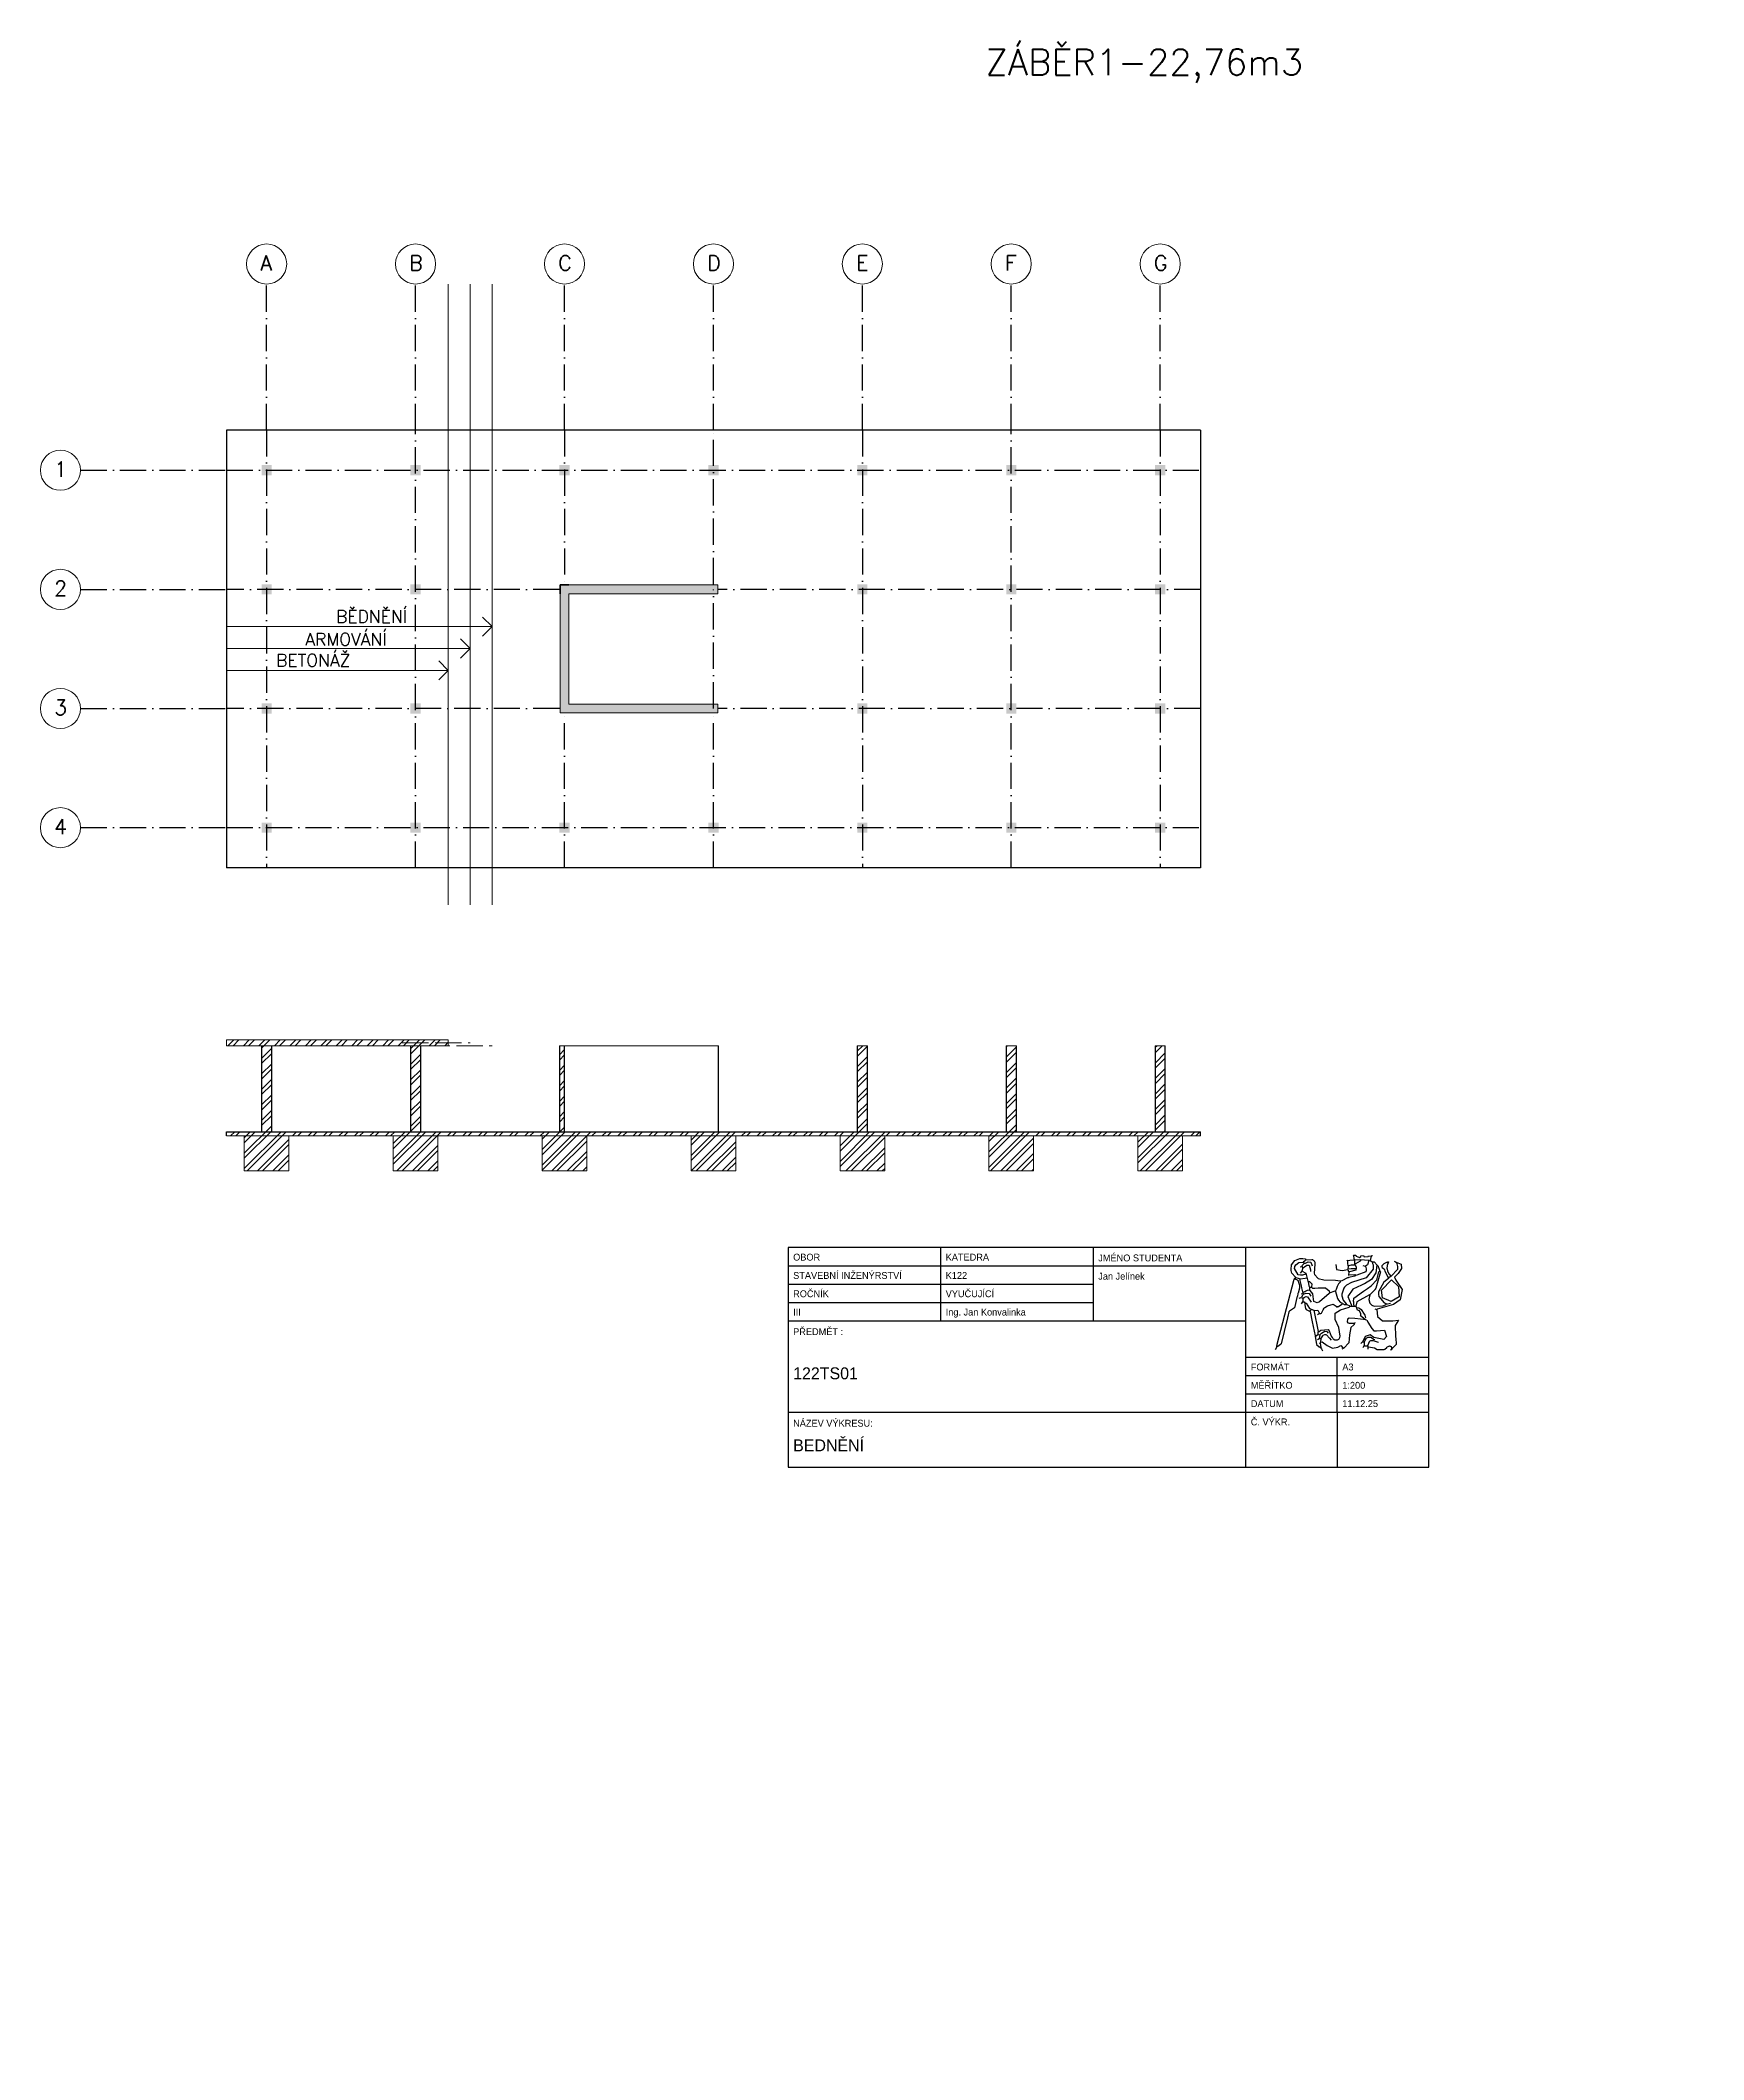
# Model space of a CAD drawing. Header units: millimetres. Extents: x -3518363 to 3223740, y -1530229 to 774657.
# Drawn here: x 2191895 to 2248853, y 51540 to 120683 of the extents above; entities that cross this region are included whole.
import ezdxf

# ---------------------------------------------------------------- set-up
doc = ezdxf.new("R2010")
doc.units = ezdxf.units.MM
doc.header["$LTSCALE"] = 15
doc.header["$MEASUREMENT"] = 0
doc.linetypes.add('ACAD_ISO02W100', pattern=[15, 12, -3])
doc.linetypes.add('ACAD_ISO10W100', pattern=[18, 12, -3, 0, -3])
for name, color, linetype, lineweight in [('ARMOVANÍ', 22, 'ACAD_ISO02W100', 15), ('bedneni-stena', 7, 'CONTINUOUS', 18), ('BEDNĚNÍ', 150, 'ACAD_ISO02W100', 15), ('Okna a dveře', 2, 'CONTINUOUS', 30), ('osy prův', 30, 'ACAD_ISO10W100', 15), ('texty', 255, 'CONTINUOUS', 15), ('ŘEZ', 11, 'ACAD_ISO10W100', 15), ('šrafy', 32, 'CONTINUOUS', 15)]:
    doc.layers.add(name, color=color, linetype=linetype, lineweight=lineweight)
for name, color, linetype in [('HRANICE ZEMINY', 200, 'CONTINUOUS'), ('objekt 1', 40, 'CONTINUOUS'), ('RAMECEK', 7, 'CONTINUOUS')]:
    doc.layers.add(name, color=color, linetype=linetype)
doc.styles.add('ROMAN', font='roman')
doc.styles.add('romans', font='romans.shx')
pattern_1 = [(45, (0, -28390), (-265.16504, 265.16504), []), (45, (176.78, -28390), (-265.16504, 265.16504), [])]

msp = doc.modelspace()

# ---------------------------------------------------------------- hatches: boundary and pattern name
at = {"layer": 'HRANICE ZEMINY', "linetype": 'ACAD_ISO02W100', "lineweight": -3, "extrusion": (1.93959e-16, -3.39308e-16, -1)}
h = msp.add_hatch(color=256, dxfattribs=at)
h.dxf.hatch_style = 1
h.paths.add_polyline_path([(-2199468.376, 105790), (-2199468.376, 106140), (-2199818.376, 106140), (-2199818.376, 105790)])
h.paths.add_polyline_path([(-2204568.376, 105790), (-2204568.376, 106140), (-2204918.376, 106140), (-2204918.376, 105790)])
h.paths.add_polyline_path([(-2209668.376, 105790), (-2209668.376, 106140), (-2210018.376, 106140), (-2210018.376, 105790)])
h.paths.add_polyline_path([(-2214768.376, 105790), (-2214768.376, 106140), (-2215118.376, 106140), (-2215118.376, 105790)])
h.paths.add_polyline_path([(-2219868.376, 105790), (-2219868.376, 106140), (-2220218.376, 106140), (-2220218.376, 105790)])
h.paths.add_polyline_path([(-2224968.376, 105790), (-2224968.376, 106140), (-2225318.376, 106140), (-2225318.376, 105790)])
h.paths.add_polyline_path([(-2230068.376, 105790), (-2230068.376, 106140), (-2230418.376, 106140), (-2230418.376, 105790)])
at = {"layer": 'HRANICE ZEMINY', "linetype": 'ByBlock', "lineweight": -3, "extrusion": (1.93959e-16, -3.39308e-16, -1)}
h = msp.add_hatch(color=256, dxfattribs=at)
h.dxf.hatch_style = 1
h.paths.add_polyline_path([(-2199468.376, 97630), (-2199468.376, 97980), (-2199818.376, 97980), (-2199818.376, 97630)])
h.paths.add_polyline_path([(-2204568.376, 97630), (-2204568.376, 97980), (-2204918.376, 97980), (-2204918.376, 97630)])
h.paths.add_polyline_path([(-2204568.376, 101710), (-2204568.376, 102060), (-2204918.376, 102060), (-2204918.376, 101710)])
h.paths.add_polyline_path([(-2199468.376, 101710), (-2199468.376, 102060), (-2199818.376, 102060), (-2199818.376, 101710)])
h.paths.add_polyline_path([(-2219868.376, 97630), (-2219868.376, 97980), (-2220218.376, 97980), (-2220218.376, 97630)])
h.paths.add_polyline_path([(-2230068.376, 97630), (-2230068.376, 97980), (-2230418.376, 97980), (-2230418.376, 97630)])
h.paths.add_polyline_path([(-2224968.376, 97630), (-2224968.376, 97980), (-2225318.376, 97980), (-2225318.376, 97630)])
h.paths.add_polyline_path([(-2230068.376, 101710), (-2230068.376, 102060), (-2230418.376, 102060), (-2230418.376, 101710)])
h.paths.add_polyline_path([(-2224968.376, 101710), (-2224968.376, 102060), (-2225318.376, 102060), (-2225318.376, 101710)])
h.paths.add_polyline_path([(-2219868.376, 101710), (-2219868.376, 102060), (-2220218.376, 102060), (-2220218.376, 101710)])
at = {"layer": 'HRANICE ZEMINY', "linetype": 'ByBlock', "lineweight": 20, "ltscale": 5}
h = msp.add_hatch(color=256, dxfattribs=at)
h.dxf.hatch_style = 1
h.paths.add_polyline_path([(2209993.376, 101735), (2215093.376, 101735), (2215093.376, 101885), (2215093.376, 102035), (2209693.376, 102035), (2209693.376, 101735), (2209693.376, 97655), (2215093.376, 97655), (2215093.376, 97955), (2214943.376, 97955), (2209993.376, 97955)])
h.paths.add_polyline_path([(2272475, 101735), (2277575, 101735), (2277575, 101885), (2277575, 102035), (2272175, 102035), (2272175, 101735), (2272175, 99560), (2272475, 99560)])
h.paths.add_polyline_path([(2272475, 99560), (2272175, 99560), (2272175, 98810), (2272475, 98810)])
h.paths.add_polyline_path([(2272475, 98810), (2272175, 98810), (2272175, 98060), (2272475, 98060)])
h.paths.add_polyline_path([(2277425, 97955), (2272475, 97955), (2272475, 98060), (2272175, 98060), (2272175, 97655), (2277575, 97655), (2277575, 97955)])
h.paths.add_polyline_path([(2344375, 97955), (2344225, 97955), (2339275, 97955), (2339275, 101735), (2344375, 101735), (2344375, 101885), (2344375, 102035), (2338975, 102035), (2338975, 101735), (2338975, 97655), (2344375, 97655)])
h.paths.add_polyline_path([(2209993.376, -5625), (2214943.376, -5625), (2214943.376, -5475), (2209843.376, -5475), (2209843.376, -9555), (2214943.376, -9555), (2214943.376, -9405), (2209993.376, -9405)])
h.paths.add_polyline_path([(2209843.376, -5475), (2209693.376, -5475), (2209693.376, -5625), (2209693.376, -9555), (2209843.376, -9555)])
h.paths.add_polyline_path([(2215093.376, -5325), (2209843.376, -5325), (2209843.376, -5475), (2214943.376, -5475), (2215093.376, -5475)])
h.paths.add_polyline_path([(2209843.376, -5325), (2209693.376, -5325), (2209693.376, -5475), (2209843.376, -5475)])
h.paths.add_polyline_path([(2215093.376, -5475), (2214943.376, -5475), (2214943.376, -5625), (2215093.376, -5625)])
h.paths.add_polyline_path([(2215093.376, -9555), (2209843.376, -9555), (2209843.376, -9705), (2215093.376, -9705)])
h.paths.add_polyline_path([(2215093.376, -9405), (2214943.376, -9405), (2214943.376, -9555), (2215093.376, -9555)])
h.paths.add_polyline_path([(2209843.376, -9555), (2209693.376, -9555), (2209693.376, -9705), (2209843.376, -9705)])
at = {"layer": 'HRANICE ZEMINY', "linetype": 'ACAD_ISO02W100', "lineweight": -3, "extrusion": (1.93959e-16, -3.39308e-16, -1)}
h = msp.add_hatch(color=256, dxfattribs=at)
h.dxf.hatch_style = 1
h.paths.add_polyline_path([(-2199468.376, 93550), (-2199468.376, 93900), (-2199818.376, 93900), (-2199818.376, 93550)])
h.paths.add_polyline_path([(-2204568.376, 93550), (-2204568.376, 93900), (-2204918.376, 93900), (-2204918.376, 93550)])
h.paths.add_polyline_path([(-2209668.376, 93550), (-2209668.376, 93900), (-2210018.376, 93900), (-2210018.376, 93550)])
h.paths.add_polyline_path([(-2214768.376, 93550), (-2214768.376, 93900), (-2215118.376, 93900), (-2215118.376, 93550)])
h.paths.add_polyline_path([(-2219868.376, 93550), (-2219868.376, 93900), (-2220218.376, 93900), (-2220218.376, 93550)])
h.paths.add_polyline_path([(-2224968.376, 93550), (-2224968.376, 93900), (-2225318.376, 93900), (-2225318.376, 93550)])
h.paths.add_polyline_path([(-2230068.376, 93550), (-2230068.376, 93900), (-2230418.376, 93900), (-2230418.376, 93550)])
at = {"layer": 'šrafy', "linetype": 'ByBlock', "lineweight": 20, "ltscale": 5}
h = msp.add_hatch(dxfattribs=at)
h.set_pattern_fill('ANSI32', color=256, scale=1000)
h.set_pattern_definition(pattern_1)
h.paths.add_polyline_path([(2200408.376, 83170), (2198878.376, 83170), (2198878.376, 81970), (2200408.376, 81970)])
h.paths.add_polyline_path([(2205508.376, 83170), (2203978.376, 83170), (2203978.376, 81970), (2205508.376, 81970)])
h.paths.add_polyline_path([(2231618.376, 83310), (2198268.376, 83310), (2198268.376, 83170), (2231618.376, 83170)])
h.paths.add_polyline_path([(2204918.376, 86260), (2204568.376, 86260), (2204568.376, 83310), (2204918.376, 83310)])
h.paths.add_polyline_path([(2199818.376, 86260), (2199468.376, 86260), (2199468.376, 83310), (2199818.376, 83310)])
h.paths.add_polyline_path([(2210608.376, 83170), (2209078.376, 83170), (2209078.376, 81970), (2210608.376, 81970)])
h.paths.add_polyline_path([(2209848.376, 86260), (2209668.376, 86260), (2209668.376, 83310), (2209848.376, 83310)])
h.paths.add_polyline_path([(2215708.376, 83170), (2214178.376, 83170), (2214178.376, 81970), (2215708.376, 81970)])
h.paths.add_polyline_path([(2220808.376, 83170), (2219278.376, 83170), (2219278.376, 81970), (2220808.376, 81970)])
h.paths.add_polyline_path([(2220218.376, 86260), (2219868.376, 86260), (2219868.376, 83310), (2220218.376, 83310)])
h.paths.add_polyline_path([(2225908.376, 83170), (2224378.376, 83170), (2224378.376, 81970), (2225908.376, 81970)])
h.paths.add_polyline_path([(2225318.376, 86260), (2224968.376, 86260), (2224968.376, 83310), (2225318.376, 83310)])
h.paths.add_polyline_path([(2231008.376, 83170), (2229478.376, 83170), (2229478.376, 81970), (2231008.376, 81970)])
h.paths.add_polyline_path([(2205863.376, 86460), (2198268.376, 86460), (2198268.376, 86260), (2205863.376, 86260)])
h = msp.add_hatch(dxfattribs=at)
h.set_pattern_fill('ANSI32', color=256, scale=1000)
h.set_pattern_definition(pattern_1)
h.paths.add_polyline_path([(2292900, 86260), (2292550, 86260), (2292550, 83310), (2292900, 83310)])
h.paths.add_polyline_path([(2230418.376, 86260), (2230068.376, 86260), (2230068.376, 83310), (2230418.376, 83310)])
h.paths.add_polyline_path([(2359700, 86260), (2359350, 86260), (2359350, 83310), (2359700, 83310)])
h.paths.add_polyline_path([(2327550, 86460), (2327550, 86260), (2328750, 86260), (2329100, 86260), (2360900, 86260), (2360900, 86460)])
h.paths.add_polyline_path([(2277600, 86460), (2277600, 86260), (2281405, 86260), (2281405, 86460)])

# ---------------------------------------------------------------- linework, layer by layer
at = {"layer": 'ARMOVANÍ', "linetype": 'ACAD_ISO02W100', "lineweight": 20, "ltscale": 5}
msp.add_line((2204290, 86360), (2206613.376, 86360), dxfattribs=at)
at = {"layer": 'bedneni-stena', "linetype": 'ByBlock', "lineweight": 20, "ltscale": 5}
for p, q in [((2209693.376, 101885), (2209693.376, 102035)), ((2209693.376, 102035), (2215093.376, 102035)), ((2209693.376, 97655), (2209693.376, 101885)), ((2215093.376, 101735), (2209993.376, 101735)), ((2209993.376, 101735), (2209993.376, 97955)), ((2215093.376, 102035), (2215093.376, 101885)), ((2215093.376, 101885), (2215093.376, 101735)), ((2215093.376, 97655), (2209693.376, 97655)), ((2209993.376, 97955), (2214943.376, 97955)), ((2214943.376, 97955), (2215093.376, 97955)), ((2215093.376, 97955), (2215093.376, 97655))]:
    msp.add_line(p, q, dxfattribs=at)
at = {"layer": 'bedneni-stena', "lineweight": 35}
for p, q in [((2209693.376, 102035), (2209693.376, 101735)), ((2209993.376, 102035), (2209693.376, 102035))]:
    msp.add_line(p, q, dxfattribs=at)
at = {"layer": 'BEDNĚNÍ', "linetype": 'ACAD_ISO02W100', "lineweight": 20, "ltscale": 5}
msp.add_line((2198268.376, 86260), (2207363.376, 86260), dxfattribs=at)
at = {"layer": 'objekt 1', "lineweight": -3, "extrusion": (1.93959e-16, -3.39308e-16, -1)}
for p, q in [((2231618.376, 107340), (2198268.376, 107340)), ((2198268.376, 107340), (2198268.376, 92350)), ((2231618.376, 107340), (2231618.376, 92350)), ((2231618.376, 92350), (2198268.376, 92350))]:
    msp.add_line(p, q, dxfattribs=at)
at = {"layer": 'Okna a dveře', "linetype": 'ByBlock', "lineweight": 20, "ltscale": 5}
for p, q in [((2205863.376, 112340), (2205863.376, 91080)), ((2206613.376, 112340), (2206613.376, 91080)), ((2207363.376, 91080), (2207363.376, 112340))]:
    msp.add_line(p, q, dxfattribs=at)
at = {"layer": 'osy prův', "linetype": 'ACAD_ISO10W100', "lineweight": -3, "ltscale": 5}
for p, q in [((2199643.376, 107340), (2199643.376, 112340)), ((2204743.376, 107340), (2204743.376, 112340)), ((2209843.376, 107340), (2209843.376, 112340)), ((2214943.376, 107340), (2214943.376, 112340)), ((2220043.376, 107340), (2220043.376, 112340)), ((2225143.376, 107340), (2225143.376, 112340)), ((2230243.376, 107340), (2230243.376, 112340)), ((2193268.376, 105965), (2198268.376, 105965)), ((2193268.376, 101885), (2198268.376, 101885)), ((2193268.376, 97805), (2198268.376, 97805)), ((2193268.376, 93725), (2198268.376, 93725))]:
    msp.add_line(p, q, dxfattribs=at)
at = {"layer": 'osy prův', "linetype": 'ACAD_ISO10W100', "lineweight": -3, "ltscale": 5, "extrusion": (1.93959e-16, -3.39308e-16, -1)}
for p, q in [((2199643.376, 107340), (2199643.376, 92350)), ((2204743.376, 92350), (2204743.376, 107340)), ((2209843.376, 107340), (2209843.376, 102060)), ((2214943.376, 102060), (2214943.376, 107340)), ((2220043.376, 107340), (2220043.376, 92350)), ((2225143.376, 92350), (2225143.376, 107340)), ((2230243.376, 107340), (2230243.376, 92350)), ((2198268.376, 105965), (2231618.376, 105965)), ((2209668.376, 101885), (2198268.376, 101885)), ((2214943.376, 97810), (2214943.376, 101880)), ((2214943.376, 97810), (2214943.376, 101880)), ((2231618.376, 101885), (2215118.376, 101885)), ((2209668.376, 97805), (2198268.376, 97805)), ((2209843.376, 92350), (2209843.376, 97630)), ((2214943.376, 92350), (2214943.376, 97630)), ((2231618.376, 97805), (2215118.376, 97805)), ((2198268.376, 93725), (2231618.376, 93725))]:
    msp.add_line(p, q, dxfattribs=at)
at = {"layer": 'RAMECEK', "color": 0, "linetype": 'Continuous'}
for p, q in [((2222723.777, 79350), (2222723.777, 76842.63)), ((2227947.651, 79323.518), (2227947.651, 76816.148)), ((2233171.429, 71827.792), (2233171.429, 79350)), ((2236902.283, 78916.975), (2236902.283, 78777.458)), ((2217500, 78723.182), (2233171.429, 78723.182)), ((2235036.281, 78682.313), (2235080.72, 78694.995)), ((2236680.141, 78707.691), (2236673.793, 78606.22)), ((2237181.545, 78726.714), (2237257.711, 78707.691)), ((2217500, 78096.363), (2227947.651, 78096.363)), ((2217500, 77469.545), (2227947.651, 77469.545)), ((2235004.554, 77616.853), (2235074.372, 77642.217)), ((2235068.023, 77762.726), (2235118.795, 77775.408)), ((2235366.323, 77991.034), (2235417.103, 77991.034)), ((2236045.451, 77800.773), (2236235.851, 77870.524)), ((2217500, 76842.63), (2233171.429, 76842.63)), ((2235410.754, 77210.952), (2235372.671, 77172.905)), ((2236921.321, 76773.36), (2236895.935, 76760.663)), ((2237587.752, 77249.013), (2237657.563, 77229.975)), ((2237175.197, 76120.113), (2237111.735, 76056.687)), ((2233171.429, 75588.896), (2239440, 75588.896)), ((2235715.41, 76056.687), (2235702.713, 76050.346)), ((2236305.714, 73708.247), (2236305.714, 75588.896)), ((2233171.429, 74961.981), (2239440, 74961.981)), ((2233171.429, 74335.162), (2239440, 74335.162)), ((2217500, 73708.247), (2233171.429, 73708.247)), ((2233171.429, 73708.247), (2239440, 73708.247)), ((2236305.714, 73708.247), (2236305.714, 71827.792))]:
    msp.add_line(p, q, dxfattribs=at)
msp.add_lwpolyline([(2239440, 79350), (2217500, 79350), (2217500, 71827.792), (2239440, 71827.792)], close=True, dxfattribs=at)
for points in [[(2234890.306, 78320.813), (2234871.268, 78333.495), (2234750.678, 78473.028), (2234731.64, 78555.477), (2234725.292, 78593.538), (2234744.33, 78752.079), (2234857.777, 78900.328), (2235023.592, 78967.719), (2235029.94, 78974.06), (2235125.144, 78974.06), (2235207.658, 78955.037), (2235233.044, 78929.657), (2235213.999, 78897.952), (2235144.182, 78847.21), (2235156.878, 78834.528), (2235163.219, 78821.846), (2235163.219, 78809.163), (2235169.568, 78802.822), (2235213.999, 78809.163), (2235315.551, 78853.551), (2235398.058, 78840.869), (2235448.837, 78720.373)], [(2235233.044, 78434.981), (2235118.795, 78396.921), (2235048.978, 78396.921), (2234972.82, 78415.958), (2234845.882, 78631.585), (2234852.23, 78682.313), (2234858.578, 78701.35), (2234890.306, 78758.435), (2234985.516, 78834.528), (2235137.833, 78847.21)], [(2235239.385, 78923.316), (2235436.148, 78942.355), (2235455.185, 78936.014), (2235493.261, 78904.293), (2235512.306, 78891.611), (2235537.692, 78840.869), (2235537.692, 78777.458), (2235518.647, 78466.687), (2235524.996, 78422.299), (2235652.735, 78285.945), (2235842.348, 78244.72), (2236242.2, 78232.038), (2236400.879, 78213.001), (2236400.879, 78162.273), (2236350.1, 78105.188), (2236299.328, 78010.057), (2236267.593, 77908.586), (2236254.889, 77883.222), (2236242.2, 77870.524), (2236248.548, 77845.16), (2236312.017, 77597.83), (2236343.752, 77540.745), (2236407.22, 77477.32), (2236451.651, 77451.956), (2236477.038, 77420.251), (2236464.341, 77394.871), (2236343.752, 77318.765), (2236312.017, 77318.765), (2236299.328, 77312.424), (2236292.979, 77306.083), (2236280.282, 77280.718)], [(2237390.997, 78897.952), (2237346.566, 78752.079), (2237270.4, 78707.691), (2237295.786, 78612.562), (2237295.786, 78568.159), (2237283.097, 78517.415), (2236972.093, 78403.262), (2236927.669, 78390.58), (2236908.631, 78371.557), (2236895.935, 78365.216), (2236705.528, 78327.154), (2236692.831, 78320.813), (2236686.482, 78314.472), (2236661.097, 78314.472), (2236458, 78213.001), (2236413.569, 78200.319)], [(2237505.238, 78853.551), (2237511.587, 78802.822), (2237530.625, 78752.079), (2237536.973, 78606.22), (2237302.135, 78314.472), (2236794.383, 78149.591), (2236623.021, 78054.459), (2236559.545, 77991.034), (2236527.817, 77952.987), (2236464.341, 77756.371), (2236458, 77750.03), (2236458, 77692.946), (2236508.772, 77540.745), (2236616.673, 77420.251), (2236616.673, 77407.553), (2236756.307, 77337.788), (2236781.693, 77337.788), (2236794.383, 77344.129), (2236889.586, 77344.129), (2236921.321, 77344.129), (2236940.359, 77337.788), (2236965.752, 77287.06), (2236978.449, 77229.975), (2237041.91, 77191.928), (2237079.993, 77147.526), (2237099.038, 77084.115), (2237099.038, 77033.373), (2237092.697, 77027.032), (2237213.287, 76931.9), (2237302.135, 76868.476), (2236908.631, 76912.877), (2236718.217, 76925.559), (2236661.097, 76893.854), (2236642.059, 76805.065), (2236673.793, 76773.36), (2236711.876, 76754.322), (2236889.586, 76754.322), (2236883.245, 76716.275), (2236876.897, 76703.578), (2236768.996, 76608.462), (2236724.565, 76361.118), (2236702.357, 76082.853), (2236527.817, 75904.488), (2236458, 75866.426)], [(2236629.369, 78910.634), (2236648.407, 78897.952), (2236654.755, 78885.27), (2236654.755, 78815.505), (2236673.793, 78720.373), (2236794.383, 78758.435), (2236889.586, 78752.079), (2236895.935, 78752.079), (2236908.631, 78758.435)], [(2236648.407, 78897.952), (2236737.269, 78910.634), (2236883.245, 78923.316)], [(2237105.387, 78923.316), (2237099.038, 78891.611), (2237092.697, 78878.929), (2236927.669, 78783.799), (2236914.972, 78758.435), (2236959.404, 78675.972), (2236959.404, 78650.608), (2236946.707, 78568.159), (2236730.914, 78517.415), (2236699.179, 78523.771), (2236686.482, 78384.239)], [(2236851.503, 79081.873), (2236857.859, 79069.191), (2236876.897, 78955.037), (2236883.245, 78948.696), (2236883.245, 78923.316), (2237092.697, 78936.014), (2237384.649, 78910.634), (2237416.383, 78904.293)], [(2236857.859, 79081.873), (2236876.897, 79088.215), (2236940.359, 79088.215), (2236959.404, 79050.168), (2237073.645, 79005.765), (2237111.735, 79043.812), (2237118.083, 79062.85), (2237206.931, 79075.532), (2237232.325, 79031.13), (2237365.611, 79043.812), (2237378.3, 79062.85), (2237473.504, 79056.509), (2237429.073, 78904.293), (2237460.814, 78891.611), (2237505.238, 78859.892), (2237568.708, 78853.551), (2237670.259, 78739.397), (2237682.949, 78733.055), (2237695.653, 78733.055), (2237752.766, 78568.159), (2237759.114, 78536.454), (2237790.849, 78517.415), (2237632.176, 77959.328), (2237600.442, 77921.268), (2237594.101, 77908.586), (2237594.101, 77902.245), (2237422.724, 77724.666), (2237390.997, 77572.45), (2237422.724, 77439.274), (2237486.201, 77375.848), (2237575.063, 77337.788), (2237867.015, 77350.47), (2237962.218, 77382.189), (2237974.915, 77394.871), (2237981.256, 77413.91), (2238133.587, 77439.274)], [(2237479.852, 79062.85), (2237498.89, 79075.532), (2237511.587, 79075.532)], [(2238323.994, 78847.21), (2238495.356, 78777.458), (2238508.053, 78631.585), (2238393.804, 78454.004), (2238266.867, 78333.495), (2238311.305, 78225.683), (2238531.858, 77913.352), (2238457.281, 77553.427), (2238228.791, 77401.212), (2237670.259, 77236.331), (2237657.563, 77223.634), (2237689.297, 76982.644), (2237854.318, 76836.771), (2238209.746, 76836.771), (2238400.153, 76862.135), (2238292.253, 76678.214), (2238298.608, 76316.715), (2238304.956, 76278.669), (2238311.305, 76259.645), (2238323.994, 76024.982), (2238178.019, 75879.108), (2238152.625, 75841.062), (2238120.891, 75834.721)], [(2238254.177, 78885.27), (2238304.956, 78859.892), (2238330.343, 78834.528), (2238374.767, 78701.35), (2238374.767, 78599.879), (2238152.625, 78365.216), (2238076.467, 78314.472), (2238063.77, 78301.79), (2238057.422, 78282.767), (2237905.09, 78162.273), (2237721.039, 77826.137), (2237721.039, 77737.348), (2237733.728, 77667.581), (2237917.787, 77458.297), (2237981.256, 77426.592)], [(2238063.77, 78314.472), (2238012.99, 78384.239), (2237943.18, 78542.795), (2237936.832, 78587.197), (2237917.787, 78606.22), (2237854.318, 78637.926), (2237841.629, 78694.995), (2237847.977, 78726.714), (2237917.787, 78796.481), (2238006.642, 78847.21), (2238032.028, 78847.21), (2238038.376, 78853.551), (2238057.422, 78853.551), (2238019.339, 78726.714), (2238006.642, 78625.244), (2238012.99, 78618.903), (2238025.687, 78536.454), (2238089.156, 78434.981), (2238146.277, 78371.557)], [(2234826.844, 78301.79), (2234826.844, 78289.108), (2234960.123, 78225.683), (2235010.895, 78054.459), (2235010.895, 77952.987), (2234966.471, 77781.749), (2234960.123, 77769.067), (2234953.782, 77762.726), (2234947.434, 77699.287), (2234941.078, 77686.605), (2234934.737, 77680.263), (2234845.882, 77280.718), (2234668.164, 77172.905), (2234655.468, 77160.223), (2234649.126, 77147.526), (2234617.392, 76988.985), (2234611.044, 76976.303), (2234604.703, 76969.962), (2234598.354, 76912.877), (2234592.006, 76900.195), (2234585.657, 76893.854), (2234382.554, 76050.346), (2234376.205, 76037.664), (2234363.516, 76024.982), (2234268.312, 75961.558), (2234236.578, 75942.534), (2234185.798, 75847.403)], [(2234242.926, 75955.216), (2234249.267, 76044.005), (2234826.844, 78263.744), (2234839.533, 78270.085)], [(2234852.23, 78270.085), (2234890.306, 78320.813), (2234998.206, 78289.108), (2235023.592, 78270.085), (2235023.592, 78263.744), (2235029.94, 78219.342), (2235068.023, 78041.762), (2235080.72, 77965.669), (2235144.182, 77743.689), (2235125.144, 77711.984), (2235099.758, 77692.946), (2235080.72, 77642.217), (2235131.492, 77610.512), (2235125.144, 77483.662), (2235175.916, 77483.662), (2235201.31, 77458.297), (2235201.31, 77382.189), (2235220.347, 77255.354), (2235245.734, 77229.975), (2235334.596, 77179.246), (2235347.285, 77179.246), (2235359.982, 77172.905), (2235379.02, 77153.867), (2235448.837, 76798.724), (2235550.389, 76323.056), (2235588.472, 76329.397), (2235651.934, 76380.141), (2235658.282, 76462.589), (2235683.675, 76468.93), (2235740.796, 76519.658), (2235994.672, 76538.697), (2236026.407, 76500.635), (2236102.572, 76310.374), (2236127.951, 76272.328), (2236153.345, 76240.607), (2236166.041, 76221.584), (2236223.162, 76189.879), (2236261.245, 76189.879), (2236318.365, 76189.879), (2236356.448, 76208.902), (2236369.137, 76221.584), (2236394.531, 76272.328), (2236400.879, 76316.715), (2236363.591, 76608.462), (2236235.851, 76881.158), (2236235.851, 77103.138), (2236413.569, 77210.952), (2236718.217, 77306.083), (2236730.914, 77312.424), (2236749.959, 77337.788)], [(2235169.568, 78796.481), (2235093.409, 78720.373), (2235118.795, 78663.29), (2235131.492, 78650.608), (2235093.409, 78536.454), (2235036.281, 78466.687)], [(2235036.281, 78276.426), (2235207.658, 78295.449), (2235258.43, 78314.472)], [(2235099.758, 78536.454), (2235226.696, 78466.687), (2235302.861, 78200.319), (2235315.551, 78187.637), (2235353.634, 78181.296), (2235436.148, 78105.188), (2235423.451, 77991.034), (2235455.185, 77952.987), (2235544.048, 77952.987), (2235651.934, 77972.01), (2235905.817, 77972.01), (2236026.407, 77864.183), (2236039.103, 77819.796), (2236039.103, 77788.09), (2236032.755, 77775.408), (2235696.372, 77490.003), (2235620.199, 77451.956), (2235505.958, 77496.344), (2235493.261, 77578.791), (2235474.223, 77762.726), (2235379.02, 77876.865), (2235359.982, 77889.563)], [(2235131.492, 78650.608), (2235150.53, 78663.29), (2235163.219, 78663.29), (2235182.272, 78688.654), (2235264.771, 78739.397), (2235340.937, 78739.397), (2235391.709, 78587.197), (2235391.709, 78523.771)], [(2235315.551, 78181.296), (2235334.596, 78035.421), (2235359.982, 77991.034), (2235353.634, 77984.692), (2235353.634, 77959.328), (2235359.982, 77902.245)], [(2236254.889, 78764.776), (2236279.488, 78591.162), (2236470.689, 78555.477), (2236667.445, 78599.879), (2236692.831, 78530.112)], [(2237657.563, 78745.738), (2237632.176, 78485.71), (2237475.887, 78255.026), (2237238.673, 78105.188), (2237225.976, 78105.188), (2237187.893, 78086.165), (2237137.121, 78054.459), (2236845.155, 77921.268), (2236664.267, 77672.334), (2236788.034, 77394.871), (2236794.383, 77356.825)], [(2236686.482, 78612.562), (2236781.693, 78625.244), (2236851.503, 78631.585), (2236953.055, 78625.244)], [(2236705.528, 78415.958), (2236908.631, 78428.64), (2236927.669, 78409.617)], [(2236889.586, 77350.47), (2236876.897, 77413.91), (2236870.548, 77490.003), (2236864.207, 77496.344), (2236864.207, 77540.745), (2236870.548, 77566.109), (2236876.897, 77610.512), (2237200.583, 77851.501), (2237346.566, 77940.305), (2237473.504, 78041.762), (2237663.911, 78244.72), (2237733.728, 78511.074), (2237740.077, 78523.771), (2237759.114, 78536.454)], [(2238158.966, 78244.72), (2238400.153, 78010.057), (2238431.895, 77661.24), (2238155.803, 77502.685), (2237860.666, 77629.535), (2237816.242, 77883.222), (2238158.966, 78244.72)], [(2235087.061, 77420.251), (2235125.144, 77483.662)], [(2235125.144, 77807.114), (2235290.157, 77883.222), (2235347.285, 77895.904)], [(2235144.182, 77610.512), (2235188.62, 77648.558), (2235239.385, 77667.581), (2235283.816, 77661.24), (2235410.754, 77477.32)], [(2235150.53, 77750.03), (2235233.044, 77788.09), (2235344.107, 77777.785), (2235398.058, 77686.605)], [(2235207.658, 77445.615), (2235245.734, 77439.274), (2235359.982, 77261.695), (2235499.609, 77198.269), (2235651.934, 76468.93)], [(2237416.383, 77724.666), (2236978.449, 77483.662), (2236940.359, 77344.129)], [(2235512.306, 77191.928), (2235645.585, 77198.269), (2235702.713, 77084.115), (2235632.896, 77046.055)], [(2235702.713, 77084.115), (2235740.796, 77084.115), (2235772.523, 77096.797), (2235829.651, 77210.952), (2235861.385, 77268.036), (2235886.772, 77293.401), (2235975.634, 77350.47), (2236166.041, 77413.91), (2236299.328, 77318.765)], [(2236483.386, 77420.251), (2236515.121, 77420.251), (2236559.545, 77401.212), (2236623.021, 77394.871)], [(2236978.449, 77293.401), (2237041.91, 77280.718), (2237079.993, 77255.354), (2237124.424, 77223.634), (2237232.325, 77065.092), (2237251.363, 77027.032), (2237264.059, 76988.985), (2237276.748, 76938.242)], [(2237308.483, 76862.135), (2237327.521, 76849.453), (2237352.914, 76792.383), (2237486.201, 76570.402), (2237556.011, 76500.635), (2237651.214, 76494.294), (2237924.135, 76519.658), (2237987.604, 76297.692), (2237905.09, 76202.561), (2237562.359, 76272.328), (2237429.073, 76361.118), (2237260.087, 76301.657), (2237181.545, 76132.795), (2237187.893, 76113.772), (2237232.325, 76113.772), (2237225.976, 76005.959), (2237187.893, 75917.17)], [(2235550.389, 76316.715), (2235601.161, 76031.323), (2235683.675, 75948.875), (2235696.372, 75942.534), (2235734.448, 75929.852)], [(2235632.896, 76202.561), (2235683.675, 76234.266)], [(2235651.934, 76367.459), (2235709.061, 76354.761), (2235683.675, 76234.266), (2235740.796, 76227.925), (2235740.796, 76208.902), (2235740.796, 76196.22), (2235721.758, 76082.067), (2235721.758, 76056.687), (2235734.448, 76012.3), (2235740.796, 75917.17), (2235766.182, 75879.108), (2235791.576, 75828.38), (2235797.917, 75809.357)], [(2235709.061, 76354.761), (2235766.182, 76411.846), (2235880.423, 76487.953), (2235950.248, 76475.271), (2235994.672, 76411.846)], [(2235740.796, 76227.925), (2235766.182, 76253.304), (2235810.613, 76329.397), (2235823.31, 76342.079), (2235880.423, 76367.459), (2235912.165, 76367.459), (2235943.9, 76361.118), (2236045.451, 76246.963), (2236102.572, 76177.183)], [(2235740.796, 76107.431), (2235785.227, 76120.113), (2235956.589, 75993.277), (2236138.272, 75898.147), (2236324.714, 75936.193), (2236432.614, 75988.51), (2236502.431, 75917.17), (2236508.772, 75904.488)], [(2237238.673, 76120.113), (2237264.059, 76170.842), (2237308.483, 76240.607), (2237321.172, 76253.304), (2237365.611, 76278.669), (2237390.997, 76278.669), (2237448.118, 76278.669), (2237479.852, 76265.987), (2237543.321, 76215.243), (2237587.752, 76196.22)], [(2237352.914, 75980.581), (2237352.914, 75993.277), (2237422.724, 76151.818), (2237435.421, 76158.16), (2237454.466, 76164.501), (2237530.625, 76164.501), (2237670.259, 76120.113), (2237721.039, 76107.431)], [(2237232.325, 75986.935), (2237352.914, 75980.581), (2237352.914, 75866.426)], [(2237365.611, 75929.852), (2237378.3, 75942.534), (2237581.404, 75917.17), (2237670.259, 75853.744), (2237911.438, 75853.744), (2237936.832, 75866.426), (2238000.301, 75929.852), (2238000.301, 75936.193), (2238095.504, 75980.581), (2238101.853, 75974.24), (2238127.239, 75974.24), (2238152.625, 75961.558), (2238178.019, 75879.108)]]:
    msp.add_lwpolyline(points, dxfattribs=at)
at = {"layer": 'texty', "linetype": 'ByBlock', "lineweight": 20, "ltscale": 5}
for p, q in [((2198268.376, 100610), (2207363.376, 100610)), ((2207363.376, 100610), (2207036.688, 100936.688)), ((2207363.376, 100610), (2207036.688, 100283.312)), ((2198268.376, 99860), (2206613.376, 99860)), ((2206613.376, 99860), (2206286.688, 100186.688)), ((2206613.376, 99860), (2206286.688, 99533.312)), ((2198268.376, 99110), (2205863.376, 99110)), ((2205863.376, 99110), (2205536.688, 99436.688)), ((2205863.376, 99110), (2205536.688, 98783.312))]:
    msp.add_line(p, q, dxfattribs=at)
for centre in [(2199643.376, 113026.696), (2204743.376, 113026.696), (2209843.376, 113026.696), (2214943.376, 113026.696), (2220043.376, 113026.696), (2225143.376, 113026.696), (2230243.376, 113026.696), (2192581.68, 105965), (2192581.68, 101885), (2192581.68, 97805), (2192581.68, 93725)]:
    msp.add_circle(centre, 686.696, dxfattribs=at)
at = {"layer": 'ŘEZ', "linetype": 'ByBlock', "lineweight": 20, "ltscale": 5}
for p, q in [((2198268.376, 86260), (2198268.376, 86460)), ((2198268.376, 86460), (2205863.376, 86460)), ((2205863.376, 86460), (2205863.376, 86260)), ((2199468.376, 86260), (2198268.376, 86260)), ((2199468.376, 86260), (2199818.376, 86260)), ((2205863.376, 86260), (2199818.376, 86260)), ((2204568.376, 86260), (2204918.376, 86260)), ((2209668.376, 86260), (2215118.376, 86260)), ((2219868.376, 86260), (2220218.376, 86260)), ((2224968.376, 86260), (2225318.376, 86260)), ((2230068.376, 86260), (2230418.376, 86260))]:
    msp.add_line(p, q, dxfattribs=at)
at = {"layer": 'ŘEZ', "linetype": 'ByBlock', "lineweight": -2, "ltscale": 5, "extrusion": (1.93959e-16, -3.39308e-16, -1)}
for p, q in [((2199468.376, 86260), (2199468.376, 83310)), ((2199818.376, 83310), (2199818.376, 86260)), ((2204568.376, 86260), (2204568.376, 83310)), ((2204918.376, 83310), (2204918.376, 86260)), ((2209668.376, 86260), (2209668.376, 83310)), ((2209848.376, 83310), (2209848.376, 86260)), ((2215118.376, 83310), (2215118.376, 86260)), ((2219868.376, 86260), (2219868.376, 83310)), ((2220218.376, 83310), (2220218.376, 86260)), ((2224968.376, 86260), (2224968.376, 83310)), ((2225318.376, 83310), (2225318.376, 86260)), ((2230068.376, 86260), (2230068.376, 83310)), ((2230418.376, 83310), (2230418.376, 86260)), ((2198268.376, 83310), (2231618.376, 83310)), ((2198268.376, 83170), (2198268.376, 83310)), ((2199468.376, 83310), (2199818.376, 83310)), ((2204568.376, 83310), (2204918.376, 83310)), ((2209668.376, 83310), (2210018.376, 83310)), ((2214768.376, 83310), (2215118.376, 83310)), ((2219868.376, 83310), (2220218.376, 83310)), ((2224968.376, 83310), (2225318.376, 83310)), ((2230068.376, 83310), (2230418.376, 83310)), ((2231618.376, 83170), (2231618.376, 83310))]:
    msp.add_line(p, q, dxfattribs=at)
at = {"layer": 'ŘEZ', "linetype": 'ByBlock', "extrusion": (1.93959e-16, -3.39308e-16, -1)}
for p, q in [((2198268.376, 83170), (2231618.376, 83170)), ((2198268.376, 83170), (2231618.376, 83170)), ((2198878.376, 83170), (2198878.376, 81970)), ((2200408.376, 83170), (2200408.376, 81970)), ((2203978.376, 83170), (2203978.376, 81970)), ((2203978.376, 83170), (2203978.376, 81970)), ((2205508.376, 83170), (2205508.376, 81970)), ((2205508.376, 83170), (2205508.376, 81970)), ((2209078.376, 83170), (2209078.376, 81970)), ((2209078.376, 83170), (2209078.376, 81970)), ((2210608.376, 83170), (2210608.376, 81970)), ((2210608.376, 83170), (2210608.376, 81970)), ((2214178.376, 83170), (2214178.376, 81970)), ((2214178.376, 83170), (2214178.376, 81970)), ((2215708.376, 83170), (2215708.376, 81970)), ((2215708.376, 83170), (2215708.376, 81970)), ((2219278.376, 83170), (2219278.376, 81970)), ((2219278.376, 83170), (2219278.376, 81970)), ((2220808.376, 83170), (2220808.376, 81970)), ((2220808.376, 83170), (2220808.376, 81970)), ((2224378.376, 83170), (2224378.376, 81970)), ((2224378.376, 83170), (2224378.376, 81970)), ((2225908.376, 83170), (2225908.376, 81970)), ((2225908.376, 83170), (2225908.376, 81970)), ((2229478.376, 83170), (2229478.376, 81970)), ((2231008.376, 83170), (2231008.376, 81970)), ((2198878.376, 81970), (2200408.376, 81970)), ((2203978.376, 81970), (2205508.376, 81970)), ((2203978.376, 81970), (2205508.376, 81970)), ((2209078.376, 81970), (2210608.376, 81970)), ((2209078.376, 81970), (2210608.376, 81970)), ((2214178.376, 81970), (2215708.376, 81970)), ((2214178.376, 81970), (2215708.376, 81970)), ((2219278.376, 81970), (2220808.376, 81970)), ((2219278.376, 81970), (2220808.376, 81970)), ((2224378.376, 81970), (2225908.376, 81970)), ((2224378.376, 81970), (2225908.376, 81970)), ((2229478.376, 81970), (2231008.376, 81970))]:
    msp.add_line(p, q, dxfattribs=at)

# ---------------------------------------------------------------- texts
at = {"layer": 'RAMECEK', "color": 0, "linetype": 'Continuous', "style": 'ROMAN'}
for s, height, p in [('OBOR', 235.0712, (2217673.76, 78900.44)), ('KATEDRA', 235.0712, (2222897.343, 78900.44)), ('JMÉNO STUDENTA', 235.07121, (2228121.217, 78873.958)), ('STAVEBNÍ INŽENÝRSTVÍ', 235.07121, (2217673.76, 78273.622)), ('K122', 235.0712, (2222897.586, 78273.622)), ('Jan Jelínek', 235.07121, (2228121.217, 78247.14)), ('ROČNÍK', 235.0712, (2217673.76, 77646.804)), ('VYUČUJÍCÍ', 235.0712, (2222897.343, 77646.804)), ('III', 235.0712, (2217673.76, 77019.888)), ('Ing. Jan Konvalinka', 235.07121, (2222897.537, 77019.888)), ('PŘEDMĚT :', 235.0712, (2217673.76, 76348.172)), ('FORMÁT', 235.0712, (2233345.188, 75139.239)), ('A3', 235.0712, (2236479.474, 75139.239)), ('122TS01', 408.6339, (2217673.76, 74835.597)), ('MĚŘÍTKO', 235.0712, (2233345.188, 74512.226)), ('1:200', 235.0712, (2236479.474, 74512.226)), ('DATUM', 235.0712, (2233345.188, 73885.408)), ('11.12.25', 235.0712, (2236479.474, 73885.408)), ('NÁZEV VÝKRESU:', 235.07121, (2217673.76, 73213.789)), ('Č. VÝKR.', 235.0712, (2233345.188, 73258.493)), ('BEDNĚNÍ', 408.6339, (2217673.76, 72369.877))]:
    msp.add_text(s, height=height, dxfattribs=at).set_placement(p)
at = {"layer": 'texty', "ltscale": 20, "extrusion": (1.93959e-16, -3.39308e-16, -1), "style": 'romans', "text_generation_flag": 2}
for s, height, p in [('ZÁBĚR1-22,76m3', 890.09174, (-2224263.376, 119496.607)), ('A', 514.897, (-2199430, 112803.393)), ('B', 514.897, (-2204530, 112803.393)), ('C', 514.897, (-2209630, 112803.393)), ('D', 514.897, (-2214730, 112803.393)), ('E', 514.897, (-2219830, 112803.393)), ('F', 514.897, (-2224930, 112803.393)), ('G', 514.897, (-2230030, 112803.393)), ('1', 514.897, (-2192368.304, 105741.696)), ('2', 514.897, (-2192368.304, 101661.696)), ('BĚDNĚNÍ', 429.6233, (-2202020, 100740)), ('ARMOVÁNÍ', 429.6233, (-2200970, 99960)), ('BETONÁŽ', 429.6233, (-2199970, 99240.973)), ('3', 514.897, (-2192368.304, 97581.696)), ('4', 514.897, (-2192368.304, 93501.696))]:
    msp.add_text(s, height=height, dxfattribs=at).set_placement(p)

doc.saveas('drawing.dxf')
